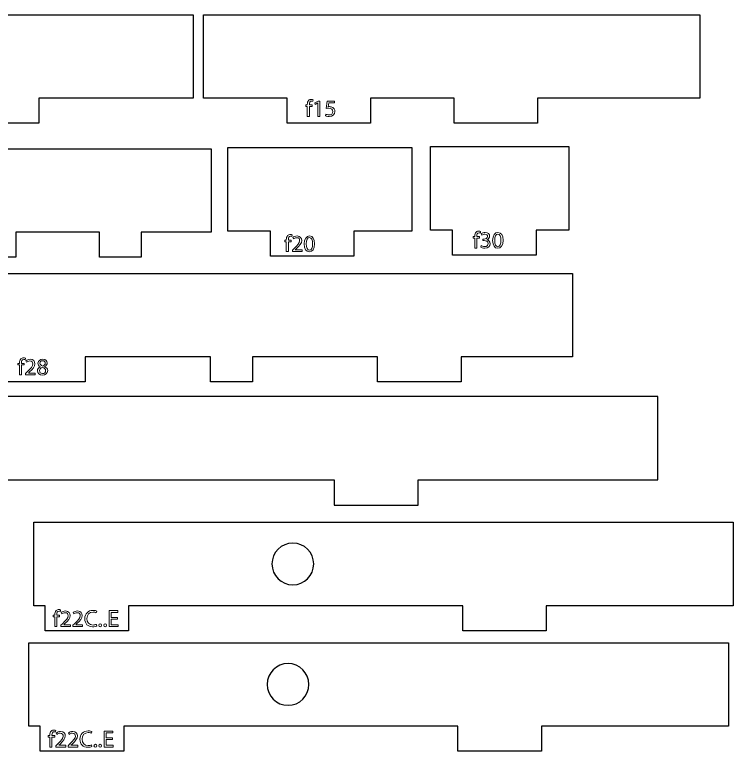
# Model space of a CAD drawing. Header units: millimetres. Extents: x -26 to 458, y -385 to -10.
# Drawn here: x 92 to 178, y -191.1 to -103 of the extents above; entities that cross this region are included whole.
import ezdxf

# ---------------------------------------------------------------- set-up
doc = ezdxf.new("R2010")
doc.units = ezdxf.units.MM
doc.header["$MEASUREMENT"] = 0
doc.layers.add('Layer 1', color=7, linetype='Continuous')

# ---------------------------------------------------------------- blocks, each defined once
blk = doc.blocks.new('block 5')
at = {"layer": 'Layer 1', "color": 3, "lineweight": 18}
for points, knots in [([(92.582, -146.08), (92.582, -146.08), (92.582, -144.904), (92.582, -144.904), (92.582, -144.904), (92.39, -144.904), (92.39, -144.904), (92.39, -144.904), (92.39, -144.715), (92.39, -144.715), (92.39, -144.715), (92.582, -144.715), (92.582, -144.715), (92.582, -144.715), (92.582, -144.65), (92.582, -144.65), (92.582, -144.458), (92.625, -144.284), (92.74, -144.174), (92.833, -144.084), (92.957, -144.047), (93.073, -144.047), (93.161, -144.047), (93.237, -144.066), (93.285, -144.086), (93.285, -144.086), (93.251, -144.278), (93.251, -144.278), (93.214, -144.261), (93.163, -144.247), (93.093, -144.247), (92.881, -144.247), (92.828, -144.433), (92.828, -144.642), (92.828, -144.642), (92.828, -144.715), (92.828, -144.715), (92.828, -144.715), (93.158, -144.715), (93.158, -144.715), (93.158, -144.715), (93.158, -144.904), (93.158, -144.904), (93.158, -144.904), (92.828, -144.904), (92.828, -144.904), (92.828, -144.904), (92.828, -146.08), (92.828, -146.08), (92.828, -146.08), (92.582, -146.08), (92.582, -146.08)], [0, 0, 0, 0, 1, 1, 1, 2, 2, 2, 3, 3, 3, 4, 4, 4, 5, 5, 5, 6, 6, 6, 7, 7, 7, 8, 8, 8, 9, 9, 9, 10, 10, 10, 11, 11, 11, 12, 12, 12, 13, 13, 13, 14, 14, 14, 15, 15, 15, 16, 16, 16, 17, 17, 17, 17]), ([(93.302, -146.08), (93.302, -146.08), (93.302, -145.928), (93.302, -145.928), (93.302, -145.928), (93.497, -145.739), (93.497, -145.739), (93.965, -145.293), (94.176, -145.056), (94.179, -144.78), (94.179, -144.594), (94.089, -144.422), (93.815, -144.422), (93.649, -144.422), (93.511, -144.507), (93.426, -144.577), (93.426, -144.577), (93.347, -144.402), (93.347, -144.402), (93.474, -144.295), (93.655, -144.216), (93.866, -144.216), (94.261, -144.216), (94.427, -144.487), (94.427, -144.749), (94.427, -145.087), (94.182, -145.361), (93.796, -145.733), (93.796, -145.733), (93.649, -145.869), (93.649, -145.869), (93.649, -145.869), (93.649, -145.875), (93.649, -145.875), (93.649, -145.875), (94.473, -145.875), (94.473, -145.875), (94.473, -145.875), (94.473, -146.08), (94.473, -146.08), (94.473, -146.08), (93.302, -146.08), (93.302, -146.08)], [0, 0, 0, 0, 1, 1, 1, 2, 2, 2, 3, 3, 3, 4, 4, 4, 5, 5, 5, 6, 6, 6, 7, 7, 7, 8, 8, 8, 9, 9, 9, 10, 10, 10, 11, 11, 11, 12, 12, 12, 13, 13, 13, 14, 14, 14, 14]), ([(94.727, -145.615), (94.727, -145.384), (94.865, -145.22), (95.091, -145.124), (95.091, -145.124), (95.088, -145.116), (95.088, -145.116), (94.885, -145.02), (94.798, -144.862), (94.798, -144.704), (94.798, -144.413), (95.043, -144.216), (95.365, -144.216), (95.72, -144.216), (95.898, -144.439), (95.898, -144.667), (95.898, -144.822), (95.822, -144.989), (95.596, -145.096), (95.596, -145.096), (95.596, -145.104), (95.596, -145.104), (95.824, -145.195), (95.965, -145.355), (95.965, -145.578), (95.965, -145.897), (95.692, -146.111), (95.342, -146.111), (94.959, -146.111), (94.727, -145.883), (94.727, -145.615)], [0, 0, 0, 0, 1, 1, 1, 2, 2, 2, 3, 3, 3, 4, 4, 4, 5, 5, 5, 6, 6, 6, 7, 7, 7, 8, 8, 8, 9, 9, 9, 10, 10, 10, 10]), ([(95.032, -144.687), (95.032, -144.87), (95.17, -144.969), (95.382, -145.025), (95.54, -144.972), (95.661, -144.859), (95.661, -144.693), (95.661, -144.546), (95.573, -144.394), (95.351, -144.394), (95.145, -144.394), (95.032, -144.529), (95.032, -144.687)], [0, 0, 0, 0, 1, 1, 1, 2, 2, 2, 3, 3, 3, 4, 4, 4, 4]), ([(95.714, -145.604), (95.714, -145.381), (95.559, -145.274), (95.311, -145.203), (95.097, -145.265), (94.981, -145.406), (94.981, -145.581), (94.973, -145.767), (95.114, -145.931), (95.348, -145.931), (95.571, -145.931), (95.714, -145.793), (95.714, -145.604)], [0, 0, 0, 0, 1, 1, 1, 2, 2, 2, 3, 3, 3, 4, 4, 4, 4])]:
    blk.add_open_spline(points, degree=3, knots=knots, dxfattribs=at)
blk = doc.blocks.new('block 7')
at = {"layer": 'Layer 1', "color": 3, "lineweight": 18}
for points, knots in [([(147.088, -130.904), (147.088, -130.904), (147.088, -129.728), (147.088, -129.728), (147.088, -129.728), (146.896, -129.728), (146.896, -129.728), (146.896, -129.728), (146.896, -129.539), (146.896, -129.539), (146.896, -129.539), (147.088, -129.539), (147.088, -129.539), (147.088, -129.539), (147.088, -129.474), (147.088, -129.474), (147.088, -129.282), (147.13, -129.107), (147.246, -128.997), (147.339, -128.907), (147.463, -128.87), (147.578, -128.87), (147.666, -128.87), (147.742, -128.89), (147.79, -128.91), (147.79, -128.91), (147.756, -129.102), (147.756, -129.102), (147.719, -129.085), (147.669, -129.071), (147.598, -129.071), (147.387, -129.071), (147.333, -129.257), (147.333, -129.465), (147.333, -129.465), (147.333, -129.539), (147.333, -129.539), (147.333, -129.539), (147.663, -129.539), (147.663, -129.539), (147.663, -129.539), (147.663, -129.728), (147.663, -129.728), (147.663, -129.728), (147.333, -129.728), (147.333, -129.728), (147.333, -129.728), (147.333, -130.904), (147.333, -130.904), (147.333, -130.904), (147.088, -130.904), (147.088, -130.904)], [0, 0, 0, 0, 1, 1, 1, 2, 2, 2, 3, 3, 3, 4, 4, 4, 5, 5, 5, 6, 6, 6, 7, 7, 7, 8, 8, 8, 9, 9, 9, 10, 10, 10, 11, 11, 11, 12, 12, 12, 13, 13, 13, 14, 14, 14, 15, 15, 15, 16, 16, 16, 17, 17, 17, 17]), ([(147.866, -130.619), (147.937, -130.664), (148.101, -130.735), (148.273, -130.735), (148.591, -130.735), (148.69, -130.532), (148.687, -130.379), (148.684, -130.123), (148.453, -130.012), (148.213, -130.012), (148.213, -130.012), (148.075, -130.012), (148.075, -130.012), (148.075, -130.012), (148.075, -129.826), (148.075, -129.826), (148.075, -129.826), (148.213, -129.826), (148.213, -129.826), (148.394, -129.826), (148.622, -129.733), (148.622, -129.516), (148.622, -129.37), (148.529, -129.24), (148.301, -129.24), (148.154, -129.24), (148.013, -129.304), (147.934, -129.361), (147.934, -129.361), (147.869, -129.18), (147.869, -129.18), (147.965, -129.11), (148.151, -129.04), (148.349, -129.04), (148.71, -129.04), (148.873, -129.254), (148.873, -129.477), (148.873, -129.666), (148.761, -129.826), (148.535, -129.908), (148.535, -129.908), (148.535, -129.914), (148.535, -129.914), (148.761, -129.959), (148.944, -130.128), (148.944, -130.385), (148.944, -130.678), (148.716, -130.935), (148.275, -130.935), (148.07, -130.935), (147.889, -130.87), (147.799, -130.811), (147.799, -130.811), (147.866, -130.619), (147.866, -130.619)], [0, 0, 0, 0, 1, 1, 1, 2, 2, 2, 3, 3, 3, 4, 4, 4, 5, 5, 5, 6, 6, 6, 7, 7, 7, 8, 8, 8, 9, 9, 9, 10, 10, 10, 11, 11, 11, 12, 12, 12, 13, 13, 13, 14, 14, 14, 15, 15, 15, 16, 16, 16, 17, 17, 17, 18, 18, 18, 18]), ([(150.474, -129.967), (150.474, -130.591), (150.242, -130.935), (149.836, -130.935), (149.478, -130.935), (149.235, -130.599), (149.23, -129.993), (149.23, -129.378), (149.495, -129.04), (149.867, -129.04), (150.254, -129.04), (150.474, -129.384), (150.474, -129.967)], [0, 0, 0, 0, 1, 1, 1, 2, 2, 2, 3, 3, 3, 4, 4, 4, 4]), ([(149.478, -129.996), (149.478, -130.472), (149.625, -130.743), (149.85, -130.743), (150.104, -130.743), (150.225, -130.447), (150.225, -129.979), (150.225, -129.527), (150.11, -129.231), (149.853, -129.231), (149.636, -129.231), (149.478, -129.496), (149.478, -129.996)], [0, 0, 0, 0, 1, 1, 1, 2, 2, 2, 3, 3, 3, 4, 4, 4, 4])]:
    blk.add_open_spline(points, degree=3, knots=knots, dxfattribs=at)
blk = doc.blocks.new('block 14')
at = {"layer": 'Layer 1', "color": 3, "lineweight": 18}
blk.add_lwpolyline([(104.298, -175.324), (103.559, -175.324), (103.559, -176.009), (104.383, -176.009), (104.383, -176.215), (103.314, -176.215), (103.314, -174.314), (104.34, -174.314), (104.34, -174.52), (103.559, -174.52), (103.559, -175.121), (104.298, -175.121), (104.298, -175.324)], dxfattribs=at)
for points, knots in [([(96.806, -176.215), (96.806, -176.215), (96.806, -175.039), (96.806, -175.039), (96.806, -175.039), (96.614, -175.039), (96.614, -175.039), (96.614, -175.039), (96.614, -174.85), (96.614, -174.85), (96.614, -174.85), (96.806, -174.85), (96.806, -174.85), (96.806, -174.85), (96.806, -174.785), (96.806, -174.785), (96.806, -174.593), (96.848, -174.418), (96.964, -174.308), (97.057, -174.218), (97.181, -174.181), (97.297, -174.181), (97.384, -174.181), (97.46, -174.201), (97.508, -174.221), (97.508, -174.221), (97.474, -174.412), (97.474, -174.412), (97.438, -174.396), (97.387, -174.381), (97.316, -174.381), (97.105, -174.381), (97.051, -174.568), (97.051, -174.776), (97.051, -174.776), (97.051, -174.85), (97.051, -174.85), (97.051, -174.85), (97.381, -174.85), (97.381, -174.85), (97.381, -174.85), (97.381, -175.039), (97.381, -175.039), (97.381, -175.039), (97.051, -175.039), (97.051, -175.039), (97.051, -175.039), (97.051, -176.215), (97.051, -176.215), (97.051, -176.215), (96.806, -176.215), (96.806, -176.215)], [0, 0, 0, 0, 1, 1, 1, 2, 2, 2, 3, 3, 3, 4, 4, 4, 5, 5, 5, 6, 6, 6, 7, 7, 7, 8, 8, 8, 9, 9, 9, 10, 10, 10, 11, 11, 11, 12, 12, 12, 13, 13, 13, 14, 14, 14, 15, 15, 15, 16, 16, 16, 17, 17, 17, 17]), ([(97.526, -176.215), (97.526, -176.215), (97.526, -176.063), (97.526, -176.063), (97.526, -176.063), (97.72, -175.874), (97.72, -175.874), (98.188, -175.428), (98.4, -175.191), (98.403, -174.915), (98.403, -174.728), (98.312, -174.556), (98.039, -174.556), (97.873, -174.556), (97.734, -174.641), (97.65, -174.712), (97.65, -174.712), (97.571, -174.537), (97.571, -174.537), (97.698, -174.43), (97.878, -174.35), (98.09, -174.35), (98.485, -174.35), (98.651, -174.621), (98.651, -174.884), (98.651, -175.222), (98.406, -175.496), (98.019, -175.868), (98.019, -175.868), (97.873, -176.003), (97.873, -176.003), (97.873, -176.003), (97.873, -176.009), (97.873, -176.009), (97.873, -176.009), (98.696, -176.009), (98.696, -176.009), (98.696, -176.009), (98.696, -176.215), (98.696, -176.215), (98.696, -176.215), (97.526, -176.215), (97.526, -176.215)], [0, 0, 0, 0, 1, 1, 1, 2, 2, 2, 3, 3, 3, 4, 4, 4, 5, 5, 5, 6, 6, 6, 7, 7, 7, 8, 8, 8, 9, 9, 9, 10, 10, 10, 11, 11, 11, 12, 12, 12, 13, 13, 13, 14, 14, 14, 14]), ([(98.973, -176.215), (98.973, -176.215), (98.973, -176.063), (98.973, -176.063), (98.973, -176.063), (99.168, -175.874), (99.168, -175.874), (99.636, -175.428), (99.848, -175.191), (99.851, -174.915), (99.851, -174.728), (99.76, -174.556), (99.487, -174.556), (99.32, -174.556), (99.182, -174.641), (99.097, -174.712), (99.097, -174.712), (99.019, -174.537), (99.019, -174.537), (99.145, -174.43), (99.326, -174.35), (99.538, -174.35), (99.932, -174.35), (100.099, -174.621), (100.099, -174.884), (100.099, -175.222), (99.853, -175.496), (99.467, -175.868), (99.467, -175.868), (99.32, -176.003), (99.32, -176.003), (99.32, -176.003), (99.32, -176.009), (99.32, -176.009), (99.32, -176.009), (100.144, -176.009), (100.144, -176.009), (100.144, -176.009), (100.144, -176.215), (100.144, -176.215), (100.144, -176.215), (98.973, -176.215), (98.973, -176.215)], [0, 0, 0, 0, 1, 1, 1, 2, 2, 2, 3, 3, 3, 4, 4, 4, 5, 5, 5, 6, 6, 6, 7, 7, 7, 8, 8, 8, 9, 9, 9, 10, 10, 10, 11, 11, 11, 12, 12, 12, 13, 13, 13, 14, 14, 14, 14]), ([(101.837, -176.153), (101.747, -176.198), (101.566, -176.243), (101.335, -176.243), (100.799, -176.243), (100.396, -175.905), (100.396, -175.281), (100.396, -174.686), (100.799, -174.283), (101.389, -174.283), (101.625, -174.283), (101.775, -174.334), (101.84, -174.367), (101.84, -174.367), (101.781, -174.568), (101.781, -174.568), (101.687, -174.523), (101.555, -174.489), (101.397, -174.489), (100.951, -174.489), (100.655, -174.774), (100.655, -175.273), (100.655, -175.738), (100.923, -176.037), (101.386, -176.037), (101.535, -176.037), (101.687, -176.006), (101.786, -175.958), (101.786, -175.958), (101.837, -176.153), (101.837, -176.153)], [0, 0, 0, 0, 1, 1, 1, 2, 2, 2, 3, 3, 3, 4, 4, 4, 5, 5, 5, 6, 6, 6, 7, 7, 7, 8, 8, 8, 9, 9, 9, 10, 10, 10, 10]), ([(102.078, -176.068), (102.078, -175.964), (102.148, -175.891), (102.247, -175.891), (102.346, -175.891), (102.413, -175.964), (102.413, -176.068), (102.413, -176.17), (102.348, -176.246), (102.244, -176.246), (102.145, -176.246), (102.078, -176.17), (102.078, -176.068)], [0, 0, 0, 0, 1, 1, 1, 2, 2, 2, 3, 3, 3, 4, 4, 4, 4]), ([(102.662, -176.068), (102.662, -175.964), (102.732, -175.891), (102.831, -175.891), (102.93, -175.891), (102.997, -175.964), (102.997, -176.068), (102.997, -176.17), (102.933, -176.246), (102.828, -176.246), (102.729, -176.246), (102.662, -176.17), (102.662, -176.068)], [0, 0, 0, 0, 1, 1, 1, 2, 2, 2, 3, 3, 3, 4, 4, 4, 4])]:
    blk.add_open_spline(points, degree=3, knots=knots, dxfattribs=at)
blk = doc.blocks.new('block 18')
at = {"layer": 'Layer 1', "color": 3, "lineweight": 18}
for points, knots in [([(124.529, -131.322), (124.529, -131.322), (124.529, -130.146), (124.529, -130.146), (124.529, -130.146), (124.337, -130.146), (124.337, -130.146), (124.337, -130.146), (124.337, -129.957), (124.337, -129.957), (124.337, -129.957), (124.529, -129.957), (124.529, -129.957), (124.529, -129.957), (124.529, -129.892), (124.529, -129.892), (124.529, -129.7), (124.572, -129.525), (124.687, -129.415), (124.78, -129.325), (124.905, -129.288), (125.02, -129.288), (125.108, -129.288), (125.184, -129.308), (125.232, -129.328), (125.232, -129.328), (125.198, -129.52), (125.198, -129.52), (125.161, -129.503), (125.11, -129.489), (125.04, -129.489), (124.828, -129.489), (124.775, -129.675), (124.775, -129.883), (124.775, -129.883), (124.775, -129.957), (124.775, -129.957), (124.775, -129.957), (125.105, -129.957), (125.105, -129.957), (125.105, -129.957), (125.105, -130.146), (125.105, -130.146), (125.105, -130.146), (124.775, -130.146), (124.775, -130.146), (124.775, -130.146), (124.775, -131.322), (124.775, -131.322), (124.775, -131.322), (124.529, -131.322), (124.529, -131.322)], [0, 0, 0, 0, 1, 1, 1, 2, 2, 2, 3, 3, 3, 4, 4, 4, 5, 5, 5, 6, 6, 6, 7, 7, 7, 8, 8, 8, 9, 9, 9, 10, 10, 10, 11, 11, 11, 12, 12, 12, 13, 13, 13, 14, 14, 14, 15, 15, 15, 16, 16, 16, 17, 17, 17, 17]), ([(125.249, -131.322), (125.249, -131.322), (125.249, -131.17), (125.249, -131.17), (125.249, -131.17), (125.444, -130.981), (125.444, -130.981), (125.912, -130.535), (126.123, -130.298), (126.126, -130.022), (126.126, -129.836), (126.036, -129.663), (125.762, -129.663), (125.596, -129.663), (125.458, -129.748), (125.373, -129.819), (125.373, -129.819), (125.294, -129.644), (125.294, -129.644), (125.421, -129.537), (125.602, -129.458), (125.813, -129.458), (126.208, -129.458), (126.375, -129.728), (126.375, -129.991), (126.375, -130.329), (126.129, -130.603), (125.743, -130.975), (125.743, -130.975), (125.596, -131.111), (125.596, -131.111), (125.596, -131.111), (125.596, -131.116), (125.596, -131.116), (125.596, -131.116), (126.42, -131.116), (126.42, -131.116), (126.42, -131.116), (126.42, -131.322), (126.42, -131.322), (126.42, -131.322), (125.249, -131.322), (125.249, -131.322)], [0, 0, 0, 0, 1, 1, 1, 2, 2, 2, 3, 3, 3, 4, 4, 4, 5, 5, 5, 6, 6, 6, 7, 7, 7, 8, 8, 8, 9, 9, 9, 10, 10, 10, 11, 11, 11, 12, 12, 12, 13, 13, 13, 14, 14, 14, 14]), ([(127.915, -130.385), (127.915, -131.009), (127.684, -131.353), (127.278, -131.353), (126.92, -131.353), (126.677, -131.017), (126.672, -130.411), (126.672, -129.796), (126.937, -129.458), (127.309, -129.458), (127.695, -129.458), (127.915, -129.802), (127.915, -130.385)], [0, 0, 0, 0, 1, 1, 1, 2, 2, 2, 3, 3, 3, 4, 4, 4, 4]), ([(126.92, -130.414), (126.92, -130.89), (127.066, -131.161), (127.292, -131.161), (127.546, -131.161), (127.667, -130.865), (127.667, -130.397), (127.667, -129.945), (127.551, -129.65), (127.295, -129.65), (127.078, -129.65), (126.92, -129.914), (126.92, -130.414)], [0, 0, 0, 0, 1, 1, 1, 2, 2, 2, 3, 3, 3, 4, 4, 4, 4])]:
    blk.add_open_spline(points, degree=3, knots=knots, dxfattribs=at)
blk = doc.blocks.new('block 23')
at = {"layer": 'Layer 1', "color": 3, "lineweight": 18}
blk.add_lwpolyline([(128.3, -113.536), (128.294, -113.536), (127.975, -113.708), (127.927, -113.519), (128.328, -113.304), (128.539, -113.304), (128.539, -115.138), (128.3, -115.138), (128.3, -113.536)], dxfattribs=at)
for points, knots in [([(127.041, -115.138), (127.041, -115.138), (127.041, -113.962), (127.041, -113.962), (127.041, -113.962), (126.849, -113.962), (126.849, -113.962), (126.849, -113.962), (126.849, -113.773), (126.849, -113.773), (126.849, -113.773), (127.041, -113.773), (127.041, -113.773), (127.041, -113.773), (127.041, -113.708), (127.041, -113.708), (127.041, -113.516), (127.084, -113.341), (127.199, -113.231), (127.292, -113.141), (127.417, -113.104), (127.532, -113.104), (127.62, -113.104), (127.696, -113.124), (127.744, -113.144), (127.744, -113.144), (127.71, -113.335), (127.71, -113.335), (127.673, -113.319), (127.622, -113.304), (127.552, -113.304), (127.34, -113.304), (127.287, -113.491), (127.287, -113.699), (127.287, -113.699), (127.287, -113.773), (127.287, -113.773), (127.287, -113.773), (127.617, -113.773), (127.617, -113.773), (127.617, -113.773), (127.617, -113.962), (127.617, -113.962), (127.617, -113.962), (127.287, -113.962), (127.287, -113.962), (127.287, -113.962), (127.287, -115.138), (127.287, -115.138), (127.287, -115.138), (127.041, -115.138), (127.041, -115.138)], [0, 0, 0, 0, 1, 1, 1, 2, 2, 2, 3, 3, 3, 4, 4, 4, 5, 5, 5, 6, 6, 6, 7, 7, 7, 8, 8, 8, 9, 9, 9, 10, 10, 10, 11, 11, 11, 12, 12, 12, 13, 13, 13, 14, 14, 14, 15, 15, 15, 16, 16, 16, 17, 17, 17, 17]), ([(130.303, -113.513), (130.303, -113.513), (129.604, -113.513), (129.604, -113.513), (129.604, -113.513), (129.533, -113.984), (129.533, -113.984), (129.576, -113.979), (129.615, -113.973), (129.683, -113.973), (129.824, -113.973), (129.965, -114.004), (130.078, -114.072), (130.222, -114.154), (130.34, -114.311), (130.34, -114.543), (130.34, -114.901), (130.055, -115.169), (129.657, -115.169), (129.457, -115.169), (129.288, -115.113), (129.2, -115.056), (129.2, -115.056), (129.262, -114.867), (129.262, -114.867), (129.339, -114.912), (129.488, -114.969), (129.654, -114.969), (129.889, -114.969), (130.089, -114.816), (130.089, -114.571), (130.086, -114.334), (129.928, -114.165), (129.561, -114.165), (129.457, -114.165), (129.375, -114.176), (129.308, -114.185), (129.308, -114.185), (129.426, -113.304), (129.426, -113.304), (129.426, -113.304), (130.303, -113.304), (130.303, -113.304), (130.303, -113.304), (130.303, -113.513), (130.303, -113.513)], [0, 0, 0, 0, 1, 1, 1, 2, 2, 2, 3, 3, 3, 4, 4, 4, 5, 5, 5, 6, 6, 6, 7, 7, 7, 8, 8, 8, 9, 9, 9, 10, 10, 10, 11, 11, 11, 12, 12, 12, 13, 13, 13, 14, 14, 14, 15, 15, 15, 15])]:
    blk.add_open_spline(points, degree=3, knots=knots, dxfattribs=at)
blk = doc.blocks.new('block 86')
at = {"layer": 'Layer 1', "color": 7, "lineweight": 25}
blk.add_lwpolyline([(84.9, -112.972), (44.9, -112.972), (44.9, -115.972), (34.9, -115.972), (34.9, -112.972), (8.19, -112.972), (8.19, -102.972), (113.365, -102.972), (113.365, -112.972), (94.9, -112.972), (94.9, -115.972), (84.9, -115.972), (84.9, -112.972)], dxfattribs=at)
blk = doc.blocks.new('block 85')
at = {"layer": 'Layer 1'}
blk.add_blockref('block 86', (0, 0), dxfattribs=at)
blk = doc.blocks.new('block 88')
at = {"layer": 'Layer 1', "color": 7, "lineweight": 25}
blk.add_lwpolyline([(174.038, -112.972), (154.617, -112.972), (154.617, -115.972), (144.617, -115.972), (144.617, -112.972), (134.617, -112.972), (134.617, -115.972), (124.617, -115.972), (124.617, -112.972), (114.617, -112.972), (114.617, -102.972), (174.038, -102.972), (174.038, -112.972)], dxfattribs=at)
blk = doc.blocks.new('block 87')
at = {"layer": 'Layer 1'}
blk.add_blockref('block 88', (0, 0), dxfattribs=at)
blk = doc.blocks.new('block 96')
at = {"layer": 'Layer 1', "color": 7, "lineweight": 25}
blk.add_lwpolyline([(102.163, -132.009), (102.163, -129.009), (92.163, -129.009), (92.163, -132.009), (82.163, -132.009), (82.163, -129.009), (73.648, -129.009), (73.648, -119.009), (115.549, -119.009), (115.549, -129.009), (107.163, -129.009), (107.163, -132.009), (102.163, -132.009)], dxfattribs=at)
blk = doc.blocks.new('block 95')
at = {"layer": 'Layer 1'}
blk.add_blockref('block 96', (0, 0), dxfattribs=at)
blk = doc.blocks.new('block 98')
at = {"layer": 'Layer 1', "color": 7, "lineweight": 25}
blk.add_lwpolyline([(139.572, -128.884), (132.617, -128.884), (132.617, -131.884), (122.617, -131.884), (122.617, -128.884), (117.507, -128.884), (117.507, -118.884), (139.572, -118.884), (139.572, -128.884)], dxfattribs=at)
blk = doc.blocks.new('block 97')
at = {"layer": 'Layer 1'}
blk.add_blockref('block 98', (0, 0), dxfattribs=at)
blk = doc.blocks.new('block 102')
at = {"layer": 'Layer 1', "color": 7, "lineweight": 25}
blk.add_open_spline([(122.81, -168.725), (122.81, -167.345), (123.93, -166.225), (125.31, -166.225), (126.691, -166.225), (127.81, -167.345), (127.81, -168.725), (127.81, -170.106), (126.691, -171.225), (125.31, -171.225), (123.93, -171.225), (122.81, -170.106), (122.81, -168.725), (122.81, -168.725), (122.81, -168.725), (122.81, -168.725)], degree=3, knots=[0, 0, 0, 0, 1, 1, 1, 2, 2, 2, 3, 3, 3, 4, 4, 4, 5, 5, 5, 5], dxfattribs=at)
blk = doc.blocks.new('block 103')
at = {"layer": 'Layer 1', "color": 7, "lineweight": 25}
blk.add_lwpolyline([(94.291, -173.725), (94.291, -163.725), (178.038, -163.725), (178.038, -173.725), (155.652, -173.725), (155.652, -176.725), (145.652, -176.725), (145.652, -173.725), (105.652, -173.725), (105.652, -176.725), (95.652, -176.725), (95.652, -173.725), (94.291, -173.725)], dxfattribs=at)
blk = doc.blocks.new('block 101')
at = {"layer": 'Layer 1'}
for name in ['block 103', 'block 102']:
    blk.add_blockref(name, (0, 0), dxfattribs=at)
blk = doc.blocks.new('block 108')
at = {"layer": 'Layer 1', "color": 3, "lineweight": 18}
blk.add_lwpolyline([(103.719, -189.746), (102.98, -189.746), (102.98, -190.432), (103.804, -190.432), (103.804, -190.637), (102.735, -190.637), (102.735, -188.736), (103.761, -188.736), (103.761, -188.942), (102.98, -188.942), (102.98, -189.543), (103.719, -189.543), (103.719, -189.746)], dxfattribs=at)
for points, knots in [([(96.227, -190.637), (96.227, -190.637), (96.227, -189.461), (96.227, -189.461), (96.227, -189.461), (96.035, -189.461), (96.035, -189.461), (96.035, -189.461), (96.035, -189.272), (96.035, -189.272), (96.035, -189.272), (96.227, -189.272), (96.227, -189.272), (96.227, -189.272), (96.227, -189.207), (96.227, -189.207), (96.227, -189.016), (96.269, -188.841), (96.385, -188.731), (96.478, -188.641), (96.602, -188.604), (96.717, -188.604), (96.805, -188.604), (96.881, -188.623), (96.929, -188.643), (96.929, -188.643), (96.895, -188.835), (96.895, -188.835), (96.859, -188.818), (96.808, -188.804), (96.737, -188.804), (96.526, -188.804), (96.472, -188.99), (96.472, -189.199), (96.472, -189.199), (96.472, -189.272), (96.472, -189.272), (96.472, -189.272), (96.802, -189.272), (96.802, -189.272), (96.802, -189.272), (96.802, -189.461), (96.802, -189.461), (96.802, -189.461), (96.472, -189.461), (96.472, -189.461), (96.472, -189.461), (96.472, -190.637), (96.472, -190.637), (96.472, -190.637), (96.227, -190.637), (96.227, -190.637)], [0, 0, 0, 0, 1, 1, 1, 2, 2, 2, 3, 3, 3, 4, 4, 4, 5, 5, 5, 6, 6, 6, 7, 7, 7, 8, 8, 8, 9, 9, 9, 10, 10, 10, 11, 11, 11, 12, 12, 12, 13, 13, 13, 14, 14, 14, 15, 15, 15, 16, 16, 16, 17, 17, 17, 17]), ([(96.946, -190.637), (96.946, -190.637), (96.946, -190.485), (96.946, -190.485), (96.946, -190.485), (97.141, -190.296), (97.141, -190.296), (97.609, -189.85), (97.821, -189.614), (97.824, -189.337), (97.824, -189.151), (97.733, -188.979), (97.46, -188.979), (97.293, -188.979), (97.155, -189.064), (97.07, -189.134), (97.07, -189.134), (96.992, -188.959), (96.992, -188.959), (97.118, -188.852), (97.299, -188.773), (97.511, -188.773), (97.905, -188.773), (98.072, -189.044), (98.072, -189.306), (98.072, -189.645), (97.826, -189.918), (97.44, -190.291), (97.44, -190.291), (97.293, -190.426), (97.293, -190.426), (97.293, -190.426), (97.293, -190.432), (97.293, -190.432), (97.293, -190.432), (98.117, -190.432), (98.117, -190.432), (98.117, -190.432), (98.117, -190.637), (98.117, -190.637), (98.117, -190.637), (96.946, -190.637), (96.946, -190.637)], [0, 0, 0, 0, 1, 1, 1, 2, 2, 2, 3, 3, 3, 4, 4, 4, 5, 5, 5, 6, 6, 6, 7, 7, 7, 8, 8, 8, 9, 9, 9, 10, 10, 10, 11, 11, 11, 12, 12, 12, 13, 13, 13, 14, 14, 14, 14]), ([(98.394, -190.637), (98.394, -190.637), (98.394, -190.485), (98.394, -190.485), (98.394, -190.485), (98.589, -190.296), (98.589, -190.296), (99.057, -189.85), (99.269, -189.614), (99.272, -189.337), (99.272, -189.151), (99.181, -188.979), (98.908, -188.979), (98.741, -188.979), (98.603, -189.064), (98.518, -189.134), (98.518, -189.134), (98.439, -188.959), (98.439, -188.959), (98.566, -188.852), (98.747, -188.773), (98.958, -188.773), (99.353, -188.773), (99.52, -189.044), (99.52, -189.306), (99.52, -189.645), (99.274, -189.918), (98.888, -190.291), (98.888, -190.291), (98.741, -190.426), (98.741, -190.426), (98.741, -190.426), (98.741, -190.432), (98.741, -190.432), (98.741, -190.432), (99.565, -190.432), (99.565, -190.432), (99.565, -190.432), (99.565, -190.637), (99.565, -190.637), (99.565, -190.637), (98.394, -190.637), (98.394, -190.637)], [0, 0, 0, 0, 1, 1, 1, 2, 2, 2, 3, 3, 3, 4, 4, 4, 5, 5, 5, 6, 6, 6, 7, 7, 7, 8, 8, 8, 9, 9, 9, 10, 10, 10, 11, 11, 11, 12, 12, 12, 13, 13, 13, 14, 14, 14, 14]), ([(101.258, -190.575), (101.168, -190.621), (100.987, -190.666), (100.756, -190.666), (100.22, -190.666), (99.817, -190.327), (99.817, -189.704), (99.817, -189.109), (100.22, -188.705), (100.809, -188.705), (101.046, -188.705), (101.196, -188.756), (101.261, -188.79), (101.261, -188.79), (101.201, -188.99), (101.201, -188.99), (101.108, -188.945), (100.976, -188.911), (100.818, -188.911), (100.372, -188.911), (100.076, -189.196), (100.076, -189.695), (100.076, -190.161), (100.344, -190.46), (100.806, -190.46), (100.956, -190.46), (101.108, -190.429), (101.207, -190.381), (101.207, -190.381), (101.258, -190.575), (101.258, -190.575)], [0, 0, 0, 0, 1, 1, 1, 2, 2, 2, 3, 3, 3, 4, 4, 4, 5, 5, 5, 6, 6, 6, 7, 7, 7, 8, 8, 8, 9, 9, 9, 10, 10, 10, 10]), ([(101.498, -190.491), (101.498, -190.387), (101.569, -190.313), (101.668, -190.313), (101.766, -190.313), (101.834, -190.387), (101.834, -190.491), (101.834, -190.592), (101.769, -190.668), (101.665, -190.668), (101.566, -190.668), (101.498, -190.592), (101.498, -190.491)], [0, 0, 0, 0, 1, 1, 1, 2, 2, 2, 3, 3, 3, 4, 4, 4, 4]), ([(102.083, -190.491), (102.083, -190.387), (102.153, -190.313), (102.252, -190.313), (102.351, -190.313), (102.418, -190.387), (102.418, -190.491), (102.418, -190.592), (102.353, -190.668), (102.249, -190.668), (102.15, -190.668), (102.083, -190.592), (102.083, -190.491)], [0, 0, 0, 0, 1, 1, 1, 2, 2, 2, 3, 3, 3, 4, 4, 4, 4])]:
    blk.add_open_spline(points, degree=3, knots=knots, dxfattribs=at)
blk = doc.blocks.new('block 110')
at = {"layer": 'Layer 1', "color": 7, "lineweight": 25}
blk.add_open_spline([(122.231, -183.148), (122.231, -181.767), (123.351, -180.648), (124.731, -180.648), (126.112, -180.648), (127.231, -181.767), (127.231, -183.148), (127.231, -184.529), (126.112, -185.648), (124.731, -185.648), (123.351, -185.648), (122.231, -184.529), (122.231, -183.148), (122.231, -183.148), (122.231, -183.148), (122.231, -183.148)], degree=3, knots=[0, 0, 0, 0, 1, 1, 1, 2, 2, 2, 3, 3, 3, 4, 4, 4, 5, 5, 5, 5], dxfattribs=at)
blk = doc.blocks.new('block 111')
at = {"layer": 'Layer 1', "color": 7, "lineweight": 25}
blk.add_lwpolyline([(93.712, -188.148), (93.712, -178.148), (177.458, -178.148), (177.458, -188.148), (155.073, -188.148), (155.073, -191.148), (145.073, -191.148), (145.073, -188.148), (105.073, -188.148), (105.073, -191.148), (95.073, -191.148), (95.073, -188.148), (93.712, -188.148)], dxfattribs=at)
blk = doc.blocks.new('block 109')
at = {"layer": 'Layer 1'}
for name in ['block 111', 'block 110']:
    blk.add_blockref(name, (0, 0), dxfattribs=at)
blk = doc.blocks.new('block 136')
at = {"layer": 'Layer 1', "color": 7, "lineweight": 25}
blk.add_lwpolyline([(135.464, -143.936), (120.464, -143.936), (120.464, -146.936), (115.464, -146.936), (115.464, -143.936), (100.464, -143.936), (100.464, -146.936), (90.464, -146.936), (90.464, -143.936), (82.08, -143.936), (82.08, -133.936), (158.802, -133.936), (158.802, -143.936), (145.464, -143.936), (145.464, -146.936), (135.464, -146.936), (135.464, -143.936)], dxfattribs=at)
blk = doc.blocks.new('block 135')
at = {"layer": 'Layer 1'}
blk.add_blockref('block 136', (0, 0), dxfattribs=at)
blk = doc.blocks.new('block 140')
at = {"layer": 'Layer 1', "color": 7, "lineweight": 25}
blk.add_lwpolyline([(154.426, -128.759), (154.426, -131.759), (144.426, -131.759), (144.426, -128.759), (141.791, -128.759), (141.791, -118.759), (158.362, -118.759), (158.362, -128.759), (154.426, -128.759)], dxfattribs=at)
blk = doc.blocks.new('block 139')
at = {"layer": 'Layer 1'}
blk.add_blockref('block 140', (0, 0), dxfattribs=at)

msp = doc.modelspace()

# ---------------------------------------------------------------- linework, layer by layer
at = {"layer": 'Layer 1', "color": 7, "lineweight": 25}
msp.add_lwpolyline([(169.022, -148.666), (7.922, -148.666), (7.922, -158.663), (30.289, -158.663), (30.289, -161.666), (40.316, -161.666), (40.316, -158.663), (80.241, -158.663), (80.241, -161.666), (90.268, -161.666), (90.268, -158.663), (130.275, -158.663), (130.275, -161.666), (140.302, -161.666), (140.302, -158.663), (169.022, -158.663), (169.022, -148.666)], dxfattribs=at)

# ---------------------------------------------------------------- block references
at = {"layer": 'Layer 1'}
for name in ['block 85', 'block 87', 'block 23', 'block 95', 'block 97', 'block 139', 'block 18', 'block 7', 'block 135', 'block 5', 'block 101', 'block 14', 'block 109', 'block 108']:
    msp.add_blockref(name, (0, 0), dxfattribs=at)

doc.saveas('drawing.dxf')
